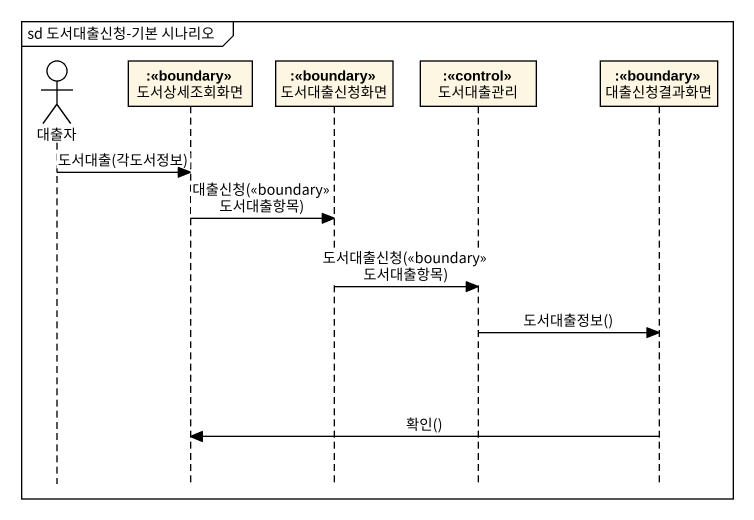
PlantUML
@startuml
mainframe sd 도서대출신청-기본 시나리오
hide footbox
actor 대출자
participant ":<<boundary>> 도서상세조회화면" as boundary_도서상세조회화면
participant ":<<boundary>> 도서대출신청화면" as boundary_도서대출신청화면
participant ":<<control>> 도서대출관리" as control_도서대출관리
participant ":<<boundary>> 대출신청결과화면" as boundary_대출신청결과화면

대출자 -> boundary_도서상세조회화면 : 도서대출(각도서정보)
boundary_도서상세조회화면 -> boundary_도서대출신청화면 : 대출신청(<<boundary>> 도서대출항목)
boundary_도서대출신청화면 -> control_도서대출관리 : 도서대출신청(<<boundary>> 도서대출항목)
control_도서대출관리 -> boundary_대출신청결과화면 : 도서대출정보()
boundary_대출신청결과화면 -> boundary_도서상세조회화면 : 확인()
@enduml
